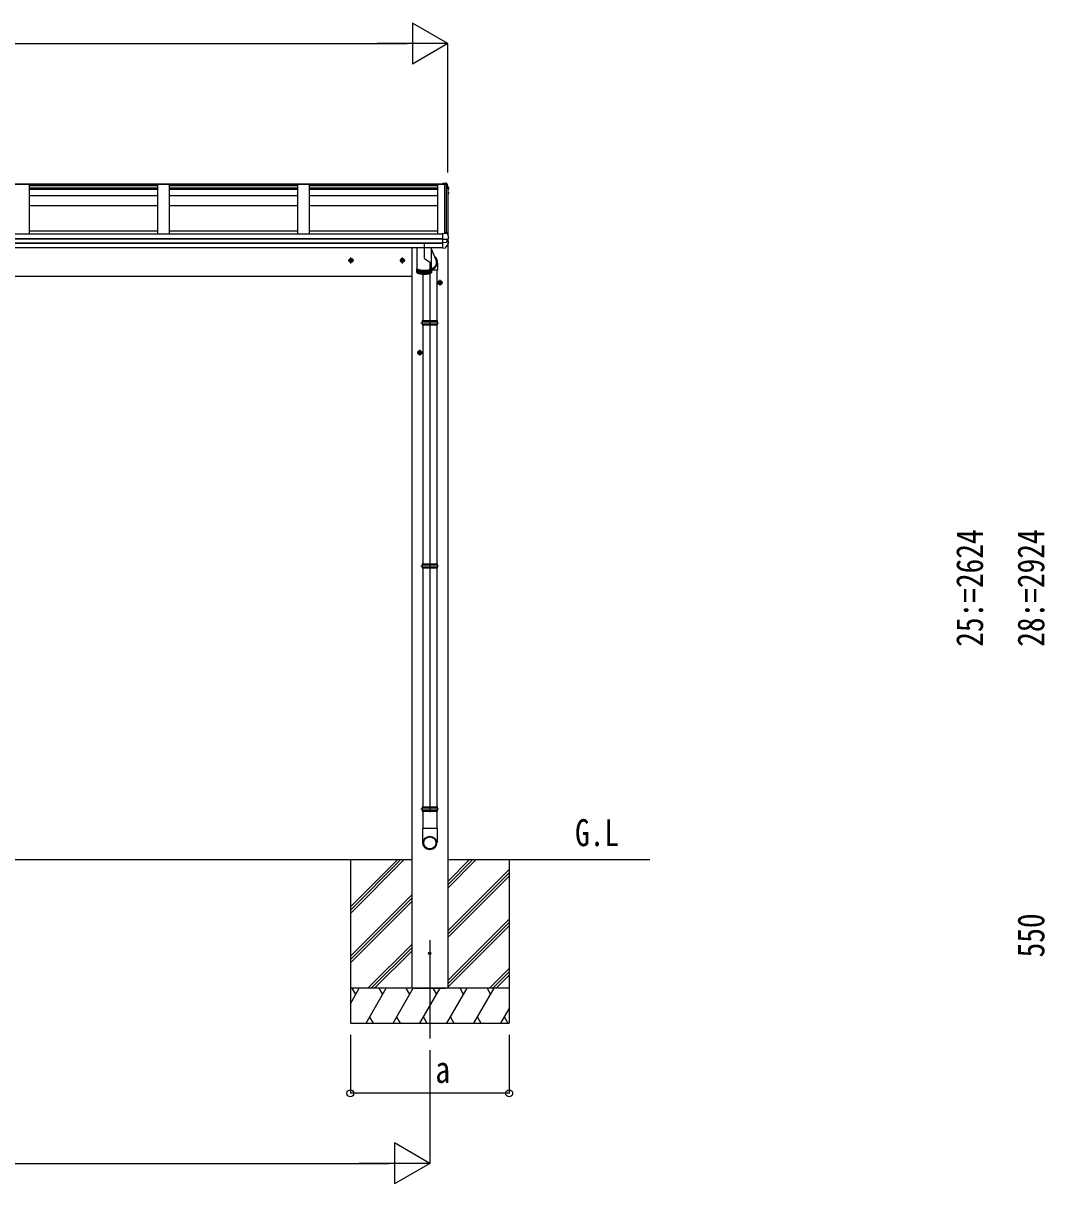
# Model space of a CAD drawing. Units: millimetres, scale not verified. Extents: x -14718 to 14718, y -10395 to 10395.
# Drawn here: x -6586 to -2210, y -6225 to -1253 of the extents above; entities that cross this region are included whole.
import ezdxf
from ezdxf.enums import TextEntityAlignment as Align

# ---------------------------------------------------------------- set-up
doc = ezdxf.new("R2010")
doc.units = ezdxf.units.MM
doc.header["$LTSCALE"] = 50
for name, color, linetype in [('0-2_USER1', 3, 'Continuous'), ('0-3_YKK_12', 2, 'Continuous'), ('0-4_YKK_13', 4, 'Continuous'), ('0-5_YKK_A1', 4, 'Continuous'), ('0-6_YKK_D', 6, 'Continuous')]:
    doc.layers.add(name, color=color, linetype=linetype)
doc.styles.add('ＭＳ ゴシック', font='')
doc.styles.get('ＭＳ ゴシック').set_extended_font_data('MS Gothic')

msp = doc.modelspace()

# ---------------------------------------------------------------- linework, layer by layer
at = {"layer": '0-3_YKK_12'}
for p, q in [((-4844.82, -2276.29), (-4844.43, -4632.96)), ((-4844.43, -5181.55), (-4844.43, -5602.63))]:
    msp.add_line(p, q, dxfattribs=at)
msp.add_lwpolyline([(-4868.43, -2199.11), (-4868.43, -2260.13), (-4844.82, -2276.29)], dxfattribs=at)
at = {"layer": '0-4_YKK_13'}
for p, q in [((-4788.93, -1937.99), (-4788.93, -1937.98)), ((-4788.93, -1937.98), (-4774.77, -1938.75)), ((-4788.93, -1937.98), (-4788.93, -1940.41)), ((-4788.93, -1940.84), (-4788.93, -1940.41)), ((-4785.93, -1940.84), (-4788.93, -1940.84)), ((-4785.93, -1940.84), (-4785.93, -1944.07)), ((-4785.93, -1943.08), (-4775.1, -1943.69)), ((-4775.1, -1944.07), (-4785.93, -1944.07)), ((-4775.1, -1943.69), (-4774.73, -1941.21)), ((-4775.1, -1943.69), (-4775.1, -1944.11)), ((-4774.95, -1943.9), (-4774.73, -1942.41)), ((-4773.75, -1943.96), (-4774.95, -1943.9)), ((-4766.93, -1963.7), (-4766.36, -1963.59)), ((-4766.93, -1964.05), (-4766.36, -1963.94)), ((-4765.51, -1965.3), (-4766.93, -1965.58)), ((-4766.93, -1977.36), (-4765.79, -1977.5)), ((-4766.93, -1981.37), (-4765.11, -1981.73)), ((-4766.08, -1983.06), (-4766.93, -1982.9)), ((-4764.46, -1960.01), (-4764.46, -1964.03)), ((-4764.1, -1978.62), (-4764.09, -1978.68)), ((-4764.05, -1978.95), (-4764.05, -1983)), ((-4788.93, -2153.27), (-4788.93, -2152.95)), ((-4788.93, -2153.96), (-4788.93, -2153.27)), ((-4788.93, -2176.17), (-4788.93, -2153.96)), ((-4788.93, -2177.43), (-4788.93, -2176.17)), ((-4788.93, -2178.27), (-4788.93, -2177.43)), ((-4788.93, -2178.27), (-4774.14, -2178.36)), ((-4788.93, -2192.12), (-4788.93, -2178.27)), ((-4772.48, -2178.27), (-4766.1, -2177.48)), ((-4771.93, -2178.2), (-4771.93, -2192)), ((-4771.93, -2185.99), (-4764.7, -2187.39)), ((-4765.23, -2177.34), (-4765.16, -2177.32)), ((-4765.23, -2177.34), (-4765.23, -2177.33)), ((-4764.36, -2176.34), (-4764.36, -2169.84)), ((-4900.43, -2213.64), (-4900.43, -2303.29)), ((-4836.43, -2303.29), (-4836.43, -2213.64)), ((-4836.43, -2222.58), (-4815.48, -2273.54)), ((-4788.93, -2192.12), (-4774.14, -2191.92)), ((-4788.93, -2194.03), (-4788.93, -2192.12)), ((-4788.93, -2195.55), (-4788.93, -2194.03)), ((-4788.93, -2216.03), (-4788.93, -2195.55)), ((-4788.93, -2216.43), (-4777.34, -2215.8)), ((-4788.93, -2216.43), (-4788.93, -2216.03)), ((-4776.55, -2215.34), (-4776.56, -2215.36)), ((-4763.89, -2194.9), (-4763.89, -2188.37)), ((-5170.42, -2269.8), (-5193.42, -2269.8)), ((-5181.92, -2282.31), (-5181.92, -2257.29)), ((-4950.42, -2269.8), (-4973.42, -2269.8)), ((-4961.92, -2282.31), (-4961.92, -2257.29)), ((-4811.82, -2279.79), (-4811.82, -2310.97)), ((-4900.43, -2304.26), (-4900.43, -2319.71)), ((-4899.85, -2321.27), (-4899.85, -2305.81)), ((-4898.61, -2307), (-4898.61, -2322.45)), ((-4896.8, -2323.54), (-4896.8, -2308.09)), ((-4894.43, -2309.08), (-4894.43, -2324.54)), ((-4891.56, -2325.44), (-4891.56, -2309.98)), ((-4888.25, -2326.21), (-4888.25, -2310.76)), ((-4884.54, -2311.41), (-4884.54, -2326.87)), ((-4880.53, -2311.92), (-4880.53, -2327.38)), ((-4876.29, -2312.28), (-4876.29, -2327.74)), ((-4874.28, -2327.85), (-4874.28, -2527.33)), ((-4871.89, -2312.49), (-4871.89, -2327.94)), ((-4867.43, -2312.53), (-4867.43, -2327.99)), ((-4862.99, -2312.42), (-4862.99, -2327.87)), ((-4858.66, -2312.14), (-4858.66, -2327.6)), ((-4854.52, -2311.71), (-4854.52, -2327.17)), ((-4850.65, -2311.14), (-4850.65, -2326.6)), ((-4847.13, -2310.44), (-4847.13, -2325.89)), ((-4844.03, -2309.61), (-4844.03, -2325.07)), ((-4841.41, -2308.69), (-4841.41, -2324.15)), ((-4839.31, -2307.69), (-4839.31, -2323.14)), ((-4837.78, -2306.64), (-4837.78, -2322.09)), ((-4836.43, -2319.71), (-4836.43, -2304.26)), ((-4811.82, -2310.97), (-4836.43, -2310.97)), ((-4814.58, -2310.97), (-4814.58, -2527.33)), ((-4788.92, -2364.8), (-4811.92, -2364.8)), ((-4800.42, -2377.31), (-4800.42, -2352.29)), ((-4877.03, -2529.33), (-4811.83, -2529.33)), ((-4876.43, -2527.33), (-4812.43, -2527.33)), ((-4876.43, -2527.33), (-4876.43, -2529.33)), ((-4812.43, -2527.33), (-4812.43, -2529.33)), ((-4882.43, -2536.33), (-4806.43, -2536.33)), ((-4877.03, -2543.33), (-4811.83, -2543.33)), ((-4876.43, -2543.33), (-4876.43, -2545.33)), ((-4876.43, -2545.33), (-4812.43, -2545.33)), ((-4874.28, -2545.33), (-4874.28, -3568.78)), ((-4814.58, -2545.33), (-4814.58, -3568.78)), ((-4812.43, -2543.33), (-4812.43, -2545.33)), ((-4875.92, -2664.8), (-4898.92, -2664.8)), ((-4887.42, -2677.31), (-4887.42, -2652.29)), ((-4882.43, -3577.78), (-4806.43, -3577.78)), ((-4877.03, -3570.78), (-4811.83, -3570.78)), ((-4876.43, -3568.78), (-4812.43, -3568.78)), ((-4876.43, -3568.78), (-4876.43, -3570.78)), ((-4812.43, -3568.78), (-4812.43, -3570.78)), ((-4877.03, -3584.78), (-4811.83, -3584.78)), ((-4876.43, -3584.78), (-4876.43, -3586.78)), ((-4876.43, -3586.78), (-4812.43, -3586.78)), ((-4874.28, -3586.78), (-4874.28, -4610.23)), ((-4814.58, -3586.78), (-4814.58, -4610.23)), ((-4812.43, -3584.78), (-4812.43, -3586.78)), ((-4882.43, -4619.23), (-4806.43, -4619.23)), ((-4877.03, -4612.23), (-4811.83, -4612.23)), ((-4876.43, -4610.23), (-4812.43, -4610.23)), ((-4876.43, -4610.23), (-4876.43, -4612.23)), ((-4812.43, -4610.23), (-4812.43, -4612.23)), ((-4877.03, -4626.23), (-4811.83, -4626.23)), ((-4876.43, -4626.23), (-4876.43, -4628.23)), ((-4876.43, -4628.23), (-4812.43, -4628.23)), ((-4874.28, -4628.23), (-4874.28, -4702.5)), ((-4814.58, -4628.23), (-4814.58, -4702.5)), ((-4812.43, -4626.23), (-4812.43, -4628.23)), ((-4812.58, -4702.5), (-4876.28, -4702.5)), ((-4876.28, -4702.5), (-4876.28, -4761.77)), ((-4812.58, -4702.5), (-4812.58, -4761.77))]:
    msp.add_line(p, q, dxfattribs=at)
for points in [[(-4788.93, -1940.41), (-4774.73, -1941.21), (-4774.73, -1942.41), (-4773.61, -1942.47)], [(-4775.03, -1944.11), (-4774.95, -1943.55), (-4774.95, -1943.9)], [(-4772.12, -1939.96), (-4767.88, -1950.57), (-4764.53, -1959.52), (-4764.47, -1959.79), (-4764.46, -1959.85)], [(-4772.12, -1943.53), (-4771.13, -1946.02), (-4770.15, -1948.52), (-4769.18, -1951.02), (-4768.22, -1953.52), (-4767.28, -1956.03), (-4766.35, -1958.55), (-4765.43, -1961.07), (-4764.53, -1963.59)], [(-4764.23, -1983.64), (-4765.69, -1986.19), (-4766.93, -1988.31)], [(-4764.46, -1959.85), (-4764.46, -1959.96), (-4764.46, -1960.01)], [(-4764.09, -1978.64), (-4764.06, -1978.81), (-4764.06, -1978.95)], [(-4788.93, -2152.95), (-4774.93, -2153.63), (-4774.93, -2147.98), (-4773.17, -2148.08)], [(-4772.48, -2178.27), (-4772.73, -2178.3), (-4772.88, -2178.31)], [(-4772.29, -2148.7), (-4771.26, -2151.28), (-4770.24, -2153.87), (-4769.23, -2156.46), (-4768.24, -2159.06), (-4767.26, -2161.66), (-4766.3, -2164.27), (-4765.35, -2166.89), (-4764.41, -2169.5)], [(-4767.71, -2177.56), (-4766.47, -2177.52), (-4765.23, -2177.33)], [(-4764.41, -2169.5), (-4764.37, -2169.71), (-4764.36, -2169.84)], [(-5181.92, -2277.31), (-5188.42, -2273.55), (-5188.42, -2266.05), (-5181.92, -2262.29)], [(-5181.92, -2277.31), (-5175.42, -2273.55), (-5175.42, -2266.05), (-5181.92, -2262.29)], [(-4961.92, -2277.31), (-4968.42, -2273.55), (-4968.42, -2266.05), (-4961.92, -2262.29)], [(-4961.92, -2277.31), (-4955.42, -2273.55), (-4955.42, -2266.05), (-4961.92, -2262.29)], [(-4900.43, -2303.29), (-4900.43, -2303.43), (-4900.32, -2303.99), (-4900.06, -2304.55), (-4899.66, -2305.1), (-4899.12, -2305.64), (-4898.44, -2306.17), (-4897.62, -2306.69), (-4896.67, -2307.19), (-4895.59, -2307.67), (-4894.38, -2308.14), (-4893.06, -2308.58), (-4891.62, -2309), (-4890.08, -2309.39), (-4888.44, -2309.76), (-4886.71, -2310.09), (-4884.9, -2310.39), (-4883.01, -2310.67), (-4881.05, -2310.9), (-4879.04, -2311.11), (-4876.97, -2311.27), (-4874.87, -2311.41), (-4872.74, -2311.5), (-4870.59, -2311.56), (-4868.43, -2311.58)], [(-4900.38, -2303.78), (-4900.39, -2303.84), (-4900.43, -2304.4), (-4900.32, -2304.96), (-4900.06, -2305.51), (-4899.66, -2306.06), (-4899.12, -2306.6), (-4898.44, -2307.14), (-4897.62, -2307.65), (-4896.67, -2308.16), (-4895.59, -2308.64), (-4894.38, -2309.1), (-4893.06, -2309.55), (-4891.62, -2309.96), (-4890.08, -2310.36), (-4888.44, -2310.72), (-4886.71, -2311.06), (-4884.9, -2311.36), (-4883.01, -2311.63), (-4881.05, -2311.87), (-4879.04, -2312.07), (-4876.97, -2312.24), (-4874.87, -2312.37), (-4872.74, -2312.47), (-4870.59, -2312.52), (-4868.43, -2312.54)], [(-4900.43, -2319.71), (-4900.43, -2319.85), (-4900.32, -2320.41), (-4900.06, -2320.97), (-4899.66, -2321.52), (-4899.12, -2322.06), (-4898.44, -2322.59), (-4897.62, -2323.11), (-4896.67, -2323.61), (-4895.59, -2324.09), (-4894.38, -2324.56), (-4893.06, -2325), (-4891.62, -2325.42), (-4890.08, -2325.81), (-4888.44, -2326.18), (-4886.71, -2326.51), (-4884.9, -2326.82), (-4883.01, -2327.09), (-4881.05, -2327.32), (-4879.04, -2327.53), (-4876.97, -2327.7), (-4874.87, -2327.83), (-4872.74, -2327.92), (-4870.59, -2327.98), (-4868.43, -2328)], [(-4868.43, -2311.58), (-4866.27, -2311.56), (-4864.12, -2311.5), (-4861.99, -2311.41), (-4859.89, -2311.27), (-4857.83, -2311.11), (-4855.81, -2310.9), (-4853.85, -2310.67), (-4851.96, -2310.39), (-4850.15, -2310.09), (-4848.42, -2309.76), (-4846.78, -2309.39), (-4845.24, -2309), (-4843.8, -2308.58), (-4842.48, -2308.14), (-4841.27, -2307.67), (-4840.19, -2307.19), (-4839.24, -2306.69), (-4838.42, -2306.17), (-4837.74, -2305.64), (-4837.2, -2305.1), (-4836.8, -2304.55), (-4836.54, -2303.99), (-4836.44, -2303.43), (-4836.43, -2303.29)], [(-4868.43, -2312.54), (-4866.27, -2312.52), (-4864.12, -2312.47), (-4861.99, -2312.37), (-4859.89, -2312.24), (-4857.83, -2312.07), (-4855.81, -2311.87), (-4853.85, -2311.63), (-4851.96, -2311.36), (-4850.15, -2311.06), (-4848.42, -2310.72), (-4846.78, -2310.36), (-4845.24, -2309.96), (-4843.8, -2309.55), (-4842.48, -2309.1), (-4841.27, -2308.64), (-4840.19, -2308.16), (-4839.24, -2307.65), (-4838.42, -2307.14), (-4837.74, -2306.6), (-4837.2, -2306.06), (-4836.8, -2305.51), (-4836.54, -2304.96), (-4836.44, -2304.4), (-4836.47, -2303.84), (-4836.49, -2303.78)], [(-4868.43, -2328), (-4866.27, -2327.98), (-4864.12, -2327.92), (-4861.99, -2327.83), (-4859.89, -2327.7), (-4857.83, -2327.53), (-4855.81, -2327.32), (-4853.85, -2327.09), (-4851.96, -2326.82), (-4850.15, -2326.51), (-4848.42, -2326.18), (-4846.78, -2325.81), (-4845.24, -2325.42), (-4843.8, -2325), (-4842.48, -2324.56), (-4841.27, -2324.09), (-4840.19, -2323.61), (-4839.24, -2323.11), (-4838.42, -2322.59), (-4837.74, -2322.06), (-4837.2, -2321.52), (-4836.8, -2320.97), (-4836.54, -2320.41), (-4836.44, -2319.85), (-4836.43, -2319.71)], [(-4800.42, -2372.31), (-4806.92, -2368.55), (-4806.92, -2361.05), (-4800.42, -2357.29)], [(-4800.42, -2372.31), (-4793.92, -2368.55), (-4793.92, -2361.05), (-4800.42, -2357.29)], [(-4887.42, -2672.31), (-4893.92, -2668.55), (-4893.92, -2661.05), (-4887.42, -2657.29)], [(-4887.42, -2672.31), (-4880.92, -2668.55), (-4880.92, -2661.05), (-4887.42, -2657.29)]]:
    msp.add_lwpolyline(points, dxfattribs=at)
for centre, radius in [((-5181.92, -2269.8), 8.5), ((-5181.92, -2269.8), 7.7), ((-5181.92, -2269.8), 6.5), ((-4961.92, -2269.8), 8.5), ((-4961.92, -2269.8), 7.7), ((-4961.92, -2269.8), 6.5), ((-4800.42, -2364.8), 8.5), ((-4800.42, -2364.8), 7.7), ((-4800.42, -2364.8), 6.5), ((-4887.42, -2664.8), 8.5), ((-4887.42, -2664.8), 7.7), ((-4887.42, -2664.8), 6.5), ((-4844.43, -5237.5), 5)]:
    msp.add_circle(centre, radius, dxfattribs=at)
for centre, radius, start, end in [((-4774.35, -1941.34), 2.62, 31.83445, 99.24), ((-4773.77, -1944.26), 0.3, 21.99494, 87.04231), ((-4773.7, -1944.17), 1.7, 22.00225, 87.0423), ((-5235.87, -2130.52), 498.52, 19.56907, 21.95354), ((-5198.69, -1734.75), 499.04, 329.90411, 330.14673), ((-5198.69, -1735.09), 499.04, 329.90411, 330.14673), ((-4766.42, -1963.3), 0.3, 280.95393, 327.06409), ((-4766.42, -1963.65), 0.299, 280.88931, 19.51522), ((-4766.13, -1983.36), 0.299, 330.19129, 79.12168), ((-4765.81, -1979.83), 2.32, 60.30373, 87.34859), ((-4765.75, -1964.03), 1.3, 280.88938, 19.44863), ((-4765.36, -1978.91), 1.3, 10.02543, 80.23195), ((-4765.35, -1983), 1.3, 330.27138, 79.1216), ((-4773.22, -2149.08), 1, 22.05378, 87.04045), ((-4765.36, -2176.34), 1, 281.45361, 0), ((-4764.89, -2188.37), 0.998, 0.05121, 79.086), ((-4777.4, -2214.8), 1, 273.10735, 326.38063), ((-5158.83, -1961.19), 459.05, 326.38357, 329.32444), ((-4771.59, -2175.64), 16.37, 265.48312, 268.58725), ((-4764.89, -2194.9), 1, 329.32149, 0), ((-4850.18, -2536.33), 27.75, 165.38919, 194.61079), ((-4838.68, -2536.33), 27.75, 0, 14.61083), ((-4838.68, -2536.33), 27.75, 345.38917, 0), ((-4850.18, -3577.78), 27.75, 165.38919, 194.61079), ((-4838.68, -3577.78), 27.75, 0, 14.61083), ((-4838.68, -3577.78), 27.75, 345.38917, 0), ((-4850.18, -4619.23), 27.75, 165.38919, 194.61079), ((-4838.68, -4619.23), 27.75, 0, 14.61083), ((-4838.68, -4619.23), 27.75, 345.38917, 0), ((-4845.28, -4761.77), 31, 180, 270), ((-4843.58, -4761.77), 31, 270, 0)]:
    msp.add_arc(centre, radius, start, end, dxfattribs=at)
for centre, major_axis, ratio, start_param, end_param in [((-4772.78, -2170.75), (9.96, 2.12), 0.734427, 4.4222801, 4.5475838), ((-4772.78, -2199.52), (-9.97, 1.96), 0.736539, 4.8664216, 4.9917253), ((-4772.93, -2191.8), (-1, 0.195), 0.067217, 2.8005545, 3.1546872), ((-4844.82, -2276.29), (-33, -3.09), 0.972144, 1.7359273, 3.9808678), ((-4844.75, -2276.28), (-2.75, 29.4), 0.995638, 3.3348099, 4.712389)]:
    msp.add_ellipse(centre, major_axis=major_axis, ratio=ratio, start_param=start_param, end_param=end_param, dxfattribs=at)
for major_axis in [(-28.29, 0), (-25.83, 0)]:
    msp.add_ellipse((-4844.43, -4764.59), major_axis=major_axis, ratio=0.996195, dxfattribs=at)
at = {"layer": '0-5_YKK_A1'}
for p, q in [((-10185.93, -1942.54), (-4785.93, -1942.54)), ((-6560.93, -1944.11), (-6610.93, -1944.11)), ((-6560.93, -1944.11), (-6560.93, -2155.98)), ((-6010.93, -1949.59), (-6560.93, -1949.59)), ((-6010.93, -1959.62), (-6560.93, -1959.62)), ((-6010.93, -1964.48), (-6560.93, -1964.48)), ((-6010.93, -1965.99), (-6560.93, -1965.99)), ((-5960.93, -1944.11), (-6010.93, -1944.11)), ((-6010.93, -1944.11), (-6010.93, -2155.98)), ((-5960.93, -1944.11), (-6010.93, -1944.11)), ((-5960.93, -1944.11), (-5960.93, -2155.98)), ((-5410.93, -1949.59), (-5960.93, -1949.59)), ((-5410.93, -1959.62), (-5960.93, -1959.62)), ((-5410.93, -1964.48), (-5960.93, -1964.48)), ((-5410.93, -1965.99), (-5960.93, -1965.99)), ((-5360.93, -1944.11), (-5410.93, -1944.11)), ((-5410.93, -1944.11), (-5410.93, -2155.98)), ((-5360.93, -1944.11), (-5360.93, -2155.98)), ((-4810.93, -1949.59), (-5360.93, -1949.59)), ((-4810.93, -1959.62), (-5360.93, -1959.62)), ((-4810.93, -1964.48), (-5360.93, -1964.48)), ((-4810.93, -1965.99), (-5360.93, -1965.99)), ((-4774.05, -1944.11), (-4810.93, -1944.11)), ((-4810.93, -1944.11), (-4810.93, -2155.98)), ((-4785.93, -1944.11), (-4785.93, -1940.84)), ((-4779.63, -2153.4), (-4779.63, -1944.11)), ((-4766.93, -1962.67), (-4774.05, -1944.11)), ((-4773.93, -1944.43), (-4773.93, -2148.04)), ((-4766.93, -1962.67), (-4766.93, -2162.55)), ((-6010.93, -1992.95), (-6560.93, -1992.95)), ((-6010.93, -2035.47), (-6560.93, -2035.47)), ((-5410.93, -1992.95), (-5960.93, -1992.95)), ((-5410.93, -2035.47), (-5960.93, -2035.47)), ((-4810.93, -1992.95), (-5360.93, -1992.95)), ((-4810.93, -2035.47), (-5360.93, -2035.47)), ((-10182.93, -2155.98), (-4788.93, -2155.98)), ((-10182.93, -2175.51), (-4788.93, -2175.51)), ((-10182.93, -2176.41), (-4788.93, -2176.41)), ((-6010.93, -2144.05), (-6560.93, -2144.05)), ((-5410.93, -2144.05), (-5960.93, -2144.05)), ((-4810.93, -2144.05), (-5360.93, -2144.05)), ((-4766.93, -2177.58), (-4766.93, -2186.96)), ((-10182.93, -2193.65), (-4788.93, -2193.65)), ((-10182.93, -2195.61), (-4788.93, -2195.61)), ((-10182.93, -2213.64), (-4788.93, -2213.64)), ((-10050.43, -2337.5), (-4921.43, -2337.5)), ((-4921.43, -4837.5), (-10050.43, -4837.5)), ((-5184.43, -4837.5), (-5184.43, -5537.5)), ((-5184.43, -5038.48), (-4983.45, -4837.5)), ((-5184.43, -5052.62), (-4969.31, -4837.5)), ((-5184.43, -5066.76), (-4955.17, -4837.5)), ((-3901.91, -4837.5), (-4767.43, -4837.5)), ((-4767.43, -4958.13), (-4646.8, -4837.5)), ((-4767.43, -4943.99), (-4660.94, -4837.5)), ((-4766.93, -4929.35), (-4675.08, -4837.5)), ((-4504.43, -4837.5), (-4504.43, -5537.5)), ((-4767.43, -5141.98), (-4504.43, -4878.98)), ((-4767.43, -5156.12), (-4504.43, -4893.12)), ((-4767.43, -5170.26), (-4504.43, -4907.26)), ((-5184.43, -5250.61), (-4921.43, -4987.61)), ((-5184.43, -5264.75), (-4921.43, -5001.75)), ((-5184.43, -5278.89), (-4921.43, -5015.9)), ((-4767.43, -5354.11), (-4504.43, -5091.11)), ((-4767.43, -5368.25), (-4504.43, -5105.25)), ((-4767.43, -5382.39), (-4504.43, -5119.39)), ((-5109.19, -5387.5), (-4921.43, -5199.74)), ((-5095.05, -5387.5), (-4921.43, -5213.88)), ((-5080.9, -5387.5), (-4921.43, -5228.03)), ((-4588.69, -5387.5), (-4504.43, -5303.24)), ((-4574.55, -5387.5), (-4504.43, -5317.38)), ((-4560.4, -5387.5), (-4504.43, -5331.53)), ((-4504.43, -5387.5), (-5184.43, -5387.5)), ((-5184.43, -5453.58), (-5146.28, -5387.5)), ((-5161.28, -5413.48), (-5176.28, -5387.5)), ((-5117.41, -5537.5), (-5030.81, -5387.5)), ((-5045.81, -5413.48), (-5060.81, -5387.5)), ((-5001.94, -5537.5), (-4915.34, -5387.5)), ((-4930.34, -5413.48), (-4945.34, -5387.5)), ((-4766.93, -5387.5), (-4921.93, -5387.5)), ((-4911.93, -5387.5), (-4776.93, -5387.5)), ((-4886.47, -5537.5), (-4799.87, -5387.5)), ((-4814.87, -5413.48), (-4829.87, -5387.5)), ((-4771, -5537.5), (-4684.4, -5387.5)), ((-4699.4, -5413.48), (-4714.4, -5387.5)), ((-4655.53, -5537.5), (-4568.93, -5387.5)), ((-4598.93, -5387.5), (-4583.93, -5413.48)), ((-5102.42, -5511.52), (-5087.42, -5537.5)), ((-4986.94, -5511.52), (-4971.94, -5537.5)), ((-4871.47, -5511.52), (-4856.48, -5537.5)), ((-4756, -5511.52), (-4741.01, -5537.5)), ((-4640.53, -5511.52), (-4625.54, -5537.5)), ((-4540.06, -5537.5), (-4504.43, -5475.78)), ((-4525.06, -5511.52), (-4510.07, -5537.5)), ((-5184.43, -5537.5), (-4504.43, -5537.5))]:
    msp.add_line(p, q, dxfattribs=at)
for points in [[(-10185.93, -1944.11), (-10185.93, -1940.84), (-4785.93, -1940.84)], [(-4921.43, -2213.64), (-4921.43, -4837.5), (-4921.43, -5387.5)], [(-4767.43, -2201.05), (-4767.43, -4837.5), (-4767.43, -5387.5)]]:
    msp.add_lwpolyline(points, dxfattribs=at)
at = {"layer": '0-6_YKK_D'}
for p, q in [((-4766.93, -1340.84), (-4918.49, -1253.34)), ((-4918.49, -1253.34), (-4918.49, -1428.34)), ((-10029.93, -1340.84), (-4941.93, -1340.84)), ((-4766.93, -1340.84), (-5070.04, -1340.84)), ((-4766.93, -1340.84), (-4918.49, -1428.34)), ((-4766.93, -1893.4), (-4766.93, -1339.84)), ((-5184.43, -5587.5), (-5184.43, -5838.5)), ((-4504.43, -5587.5), (-4504.43, -5838.5)), ((-4844.43, -5652.63), (-4844.43, -6138.5)), ((-4504.43, -5837.5), (-5184.43, -5837.5)), ((-4844.43, -6137.5), (-4995.99, -6050)), ((-4995.99, -6050), (-4995.99, -6225)), ((-9952.43, -6137.5), (-5019.43, -6137.5)), ((-4844.43, -6137.5), (-5147.54, -6137.5)), ((-4844.43, -6137.5), (-4995.99, -6225))]:
    msp.add_line(p, q, dxfattribs=at)
for centre in [(-5184.43, -5837.5), (-4504.43, -5837.5)]:
    msp.add_circle(centre, 14.88, dxfattribs=at)

# ---------------------------------------------------------------- texts
at = {"layer": '0-2_USER1', "style": 'ＭＳ ゴシック', "width": 0.8}
msp.add_text('G.L', height=115.5, dxfattribs=at).set_placement((-4222.18, -4813.23), align=Align.BOTTOM_LEFT)
at = {"layer": '0-6_YKK_D', "style": 'ＭＳ ゴシック', "width": 0.8}
for s, p in [('25:=2624', (-2439.93, -3924.57)), ('28:=2924', (-2177.43, -3924.57)), ('550', (-2177.43, -5255.3))]:
    msp.add_text(s, height=115.5, rotation=90, dxfattribs=at).set_placement(p, align=Align.BOTTOM_LEFT)
msp.add_text('a', height=115.5, dxfattribs=at).set_placement((-4820.4, -5827.5), align=Align.BOTTOM_LEFT)

doc.saveas('drawing.dxf')
